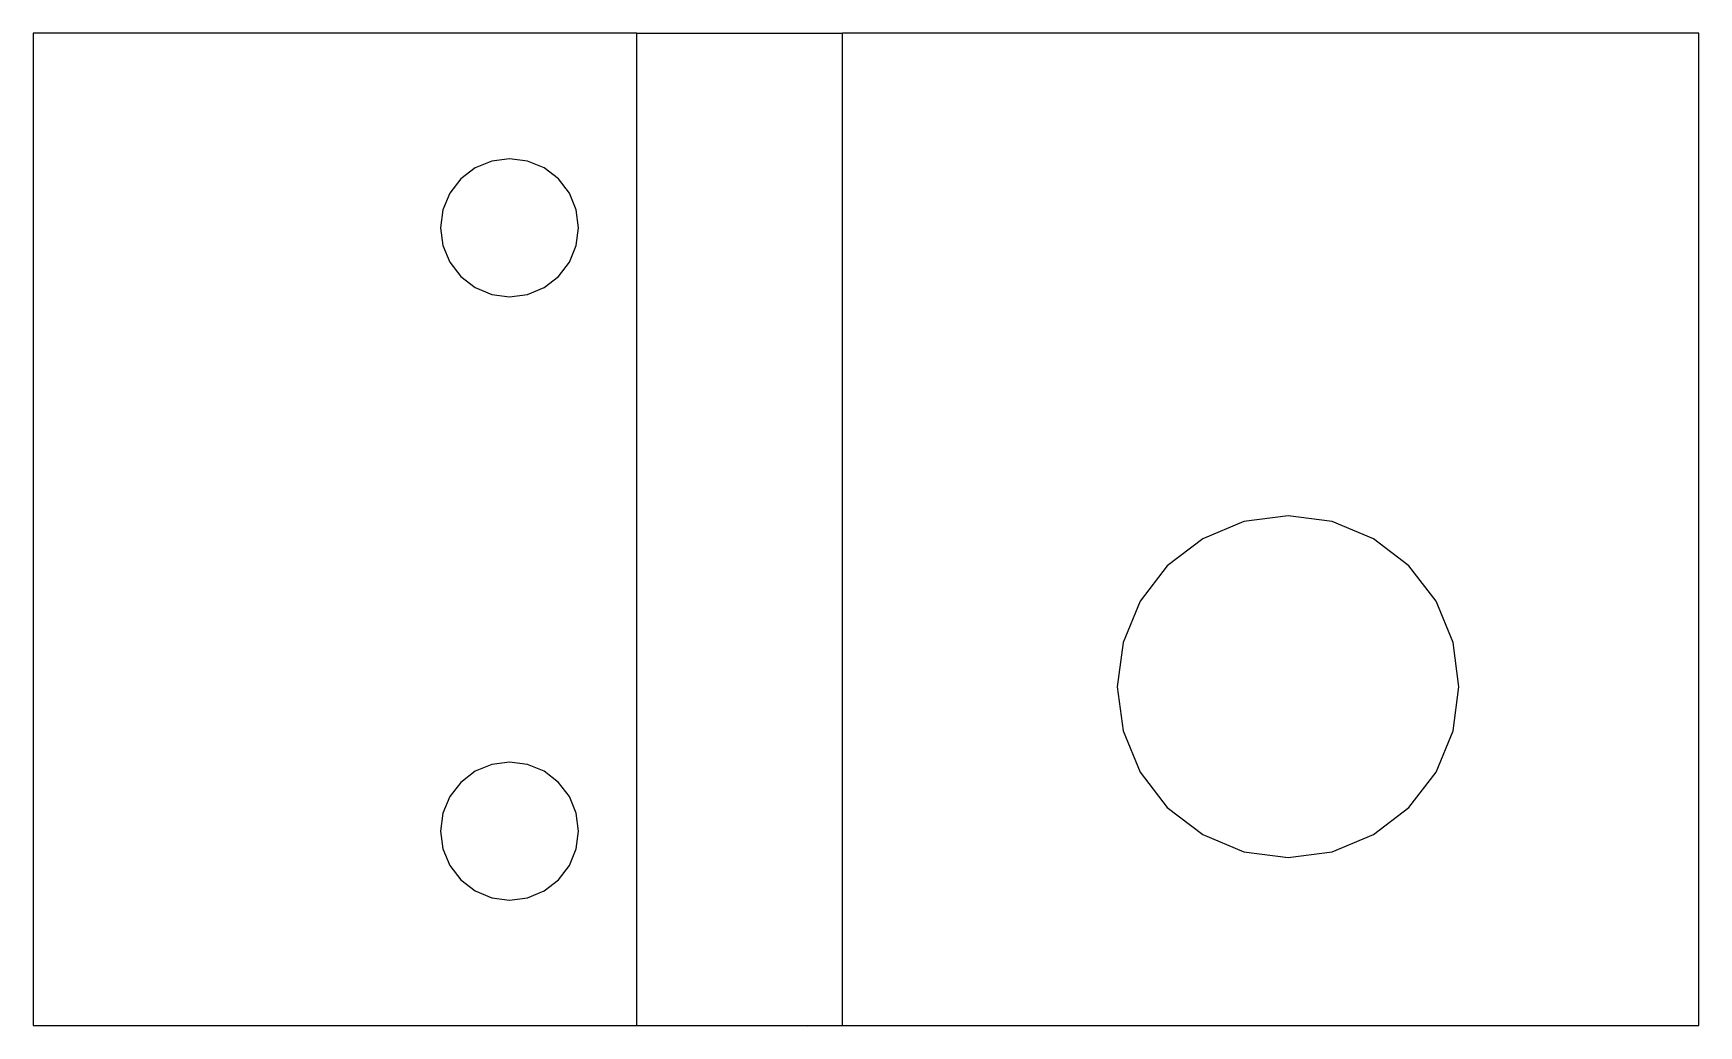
# Model space of a CAD drawing. Header units: metres. Extents: x 0 to 1.52, y 0 to 0.91.
import ezdxf

# ---------------------------------------------------------------- set-up
doc = ezdxf.new("R2010")
doc.units = ezdxf.units.M

msp = doc.modelspace()

# ---------------------------------------------------------------- linework, layer by layer
at = {"layer": 'Layer0'}
for p, q in [((0.551, 0.906, 0.032), (0, 0.906, 0.032)), ((0, 0.906, 0.032), (0, 0, 0.032)), ((0, 0.906), (0, 0.906, 0.032)), ((0, 0.906), (0, 0)), ((0.5512, 0.906, -0.0002), (0, 0.906)), ((0.551, 0.906, 0.032), (0.7389, 0.906, 0.032)), ((0.551, 0, 0.032), (0.551, 0.906, 0.032)), ((0.551, 0.906, 0.032), (0.5512, 0.906, -0.0002)), ((0.551, 0), (0.5512, 0.906, -0.0002)), ((0.5512, 0.906, -0.0002), (0.7389, 0.906, 0)), ((1.5209, 0.906, 0), (0.7389, 0.906, 0)), ((0.7389, 0), (0.7389, 0.906, 0)), ((1.5209, 0.906, 0.032), (0.7389, 0.906, 0.032)), ((0.7389, 0, 0.032), (0.7389, 0.906, 0.032)), ((0.7389, 0.906, 0), (0.7389, 0.906, 0.032)), ((1.5209, 0), (1.5209, 0.906, 0)), ((1.5209, 0, 0.032), (1.5209, 0.906, 0.032)), ((1.5209, 0.906, 0), (1.5209, 0.906, 0.032)), ((0.435, 0.7915, 0.032), (0.4187, 0.7894, 0.032)), ((0.435, 0.7915), (0.4187, 0.7894)), ((0.4513, 0.7894, 0.032), (0.435, 0.7915, 0.032)), ((0.4513, 0.7894), (0.435, 0.7915)), ((0.435, 0.7915), (0.435, 0.7915, 0.032)), ((0.4035, 0.7831, 0.032), (0.3905, 0.773, 0.032)), ((0.4035, 0.7831), (0.3905, 0.773)), ((0.4187, 0.7894, 0.032), (0.4035, 0.7831, 0.032)), ((0.4187, 0.7894), (0.4035, 0.7831)), ((0.4035, 0.7831), (0.4035, 0.7831, 0.032)), ((0.4187, 0.7894), (0.4187, 0.7894, 0.032)), ((0.4665, 0.7831, 0.032), (0.4513, 0.7894, 0.032)), ((0.4513, 0.7894), (0.4513, 0.7894, 0.032)), ((0.4665, 0.7831), (0.4513, 0.7894)), ((0.4795, 0.773, 0.032), (0.4665, 0.7831, 0.032)), ((0.4795, 0.773), (0.4665, 0.7831)), ((0.4665, 0.7831), (0.4665, 0.7831, 0.032)), ((0.3905, 0.773, 0.032), (0.3804, 0.76, 0.032)), ((0.3905, 0.773), (0.3804, 0.76)), ((0.3905, 0.773), (0.3905, 0.773, 0.032)), ((0.4896, 0.76, 0.032), (0.4795, 0.773, 0.032)), ((0.4896, 0.76), (0.4795, 0.773)), ((0.4795, 0.773), (0.4795, 0.773, 0.032)), ((0.3804, 0.76, 0.032), (0.3741, 0.7448, 0.032)), ((0.3804, 0.76), (0.3741, 0.7448)), ((0.3804, 0.76), (0.3804, 0.76, 0.032)), ((0.4959, 0.7448), (0.4896, 0.76)), ((0.4959, 0.7448, 0.032), (0.4896, 0.76, 0.032)), ((0.4896, 0.76), (0.4896, 0.76, 0.032)), ((0.3741, 0.7448, 0.032), (0.372, 0.7285, 0.032)), ((0.3741, 0.7448), (0.372, 0.7285)), ((0.3741, 0.7448), (0.3741, 0.7448, 0.032)), ((0.4959, 0.7448), (0.4959, 0.7448, 0.032)), ((0.498, 0.7285, 0.032), (0.4959, 0.7448, 0.032)), ((0.498, 0.7285), (0.4959, 0.7448)), ((0.372, 0.7285), (0.3741, 0.7122)), ((0.372, 0.7285), (0.372, 0.7285, 0.032)), ((0.372, 0.7285, 0.032), (0.3741, 0.7122, 0.032)), ((0.4959, 0.7122, 0.032), (0.498, 0.7285, 0.032)), ((0.4959, 0.7122), (0.498, 0.7285)), ((0.498, 0.7285), (0.498, 0.7285, 0.032)), ((0.3741, 0.7122), (0.3741, 0.7122, 0.032)), ((0.3741, 0.7122, 0.032), (0.3804, 0.697, 0.032)), ((0.3741, 0.7122), (0.3804, 0.697)), ((0.4896, 0.697, 0.032), (0.4959, 0.7122, 0.032)), ((0.4896, 0.697), (0.4959, 0.7122)), ((0.4959, 0.7122), (0.4959, 0.7122, 0.032)), ((0.3804, 0.697, 0.032), (0.3905, 0.684, 0.032)), ((0.3804, 0.697), (0.3804, 0.697, 0.032)), ((0.3804, 0.697), (0.3905, 0.684)), ((0.4795, 0.684, 0.032), (0.4896, 0.697, 0.032)), ((0.4795, 0.684), (0.4896, 0.697)), ((0.4896, 0.697), (0.4896, 0.697, 0.032)), ((0.3905, 0.684), (0.3905, 0.684, 0.032)), ((0.3905, 0.684, 0.032), (0.4035, 0.6739, 0.032)), ((0.3905, 0.684), (0.4035, 0.6739)), ((0.4035, 0.6739, 0.032), (0.4187, 0.6676, 0.032)), ((0.4035, 0.6739), (0.4187, 0.6676)), ((0.4035, 0.6739), (0.4035, 0.6739, 0.032)), ((0.4513, 0.6676, 0.032), (0.4665, 0.6739, 0.032)), ((0.4513, 0.6676), (0.4665, 0.6739)), ((0.4665, 0.6739, 0.032), (0.4795, 0.684, 0.032)), ((0.4665, 0.6739), (0.4795, 0.684)), ((0.4665, 0.6739), (0.4665, 0.6739, 0.032)), ((0.4795, 0.684), (0.4795, 0.684, 0.032)), ((0.4187, 0.6676, 0.032), (0.435, 0.6655, 0.032)), ((0.4187, 0.6676), (0.435, 0.6655)), ((0.4187, 0.6676), (0.4187, 0.6676, 0.032)), ((0.435, 0.6655, 0.032), (0.4513, 0.6676, 0.032)), ((0.435, 0.6655), (0.4513, 0.6676)), ((0.435, 0.6655), (0.435, 0.6655, 0.032)), ((0.4513, 0.6676), (0.4513, 0.6676, 0.032)), ((1.1055, 0.4601, 0.0003), (1.0679, 0.4445, 0.0003)), ((1.1055, 0.4601, 0.0323), (1.0679, 0.4445, 0.0323)), ((1.1459, 0.4654, 0.0003), (1.1055, 0.4601, 0.0003)), ((1.1459, 0.4654, 0.0323), (1.1055, 0.4601, 0.0323)), ((1.1055, 0.4601, 0.0003), (1.1055, 0.4601, 0.0323)), ((1.1862, 0.4601, 0.0003), (1.1459, 0.4654, 0.0003)), ((1.1862, 0.4601, 0.0323), (1.1459, 0.4654, 0.0323)), ((1.1459, 0.4654, 0.0003), (1.1459, 0.4654, 0.0323)), ((1.2239, 0.4445, 0.0003), (1.1862, 0.4601, 0.0003)), ((1.2239, 0.4445, 0.0323), (1.1862, 0.4601, 0.0323)), ((1.1862, 0.4601, 0.0003), (1.1862, 0.4601, 0.0323)), ((1.0679, 0.4445, 0.0003), (1.0355, 0.4197, 0.0003)), ((1.0679, 0.4445, 0.0323), (1.0355, 0.4197, 0.0323)), ((1.0679, 0.4445, 0.0003), (1.0679, 0.4445, 0.0323)), ((1.2562, 0.4197, 0.0003), (1.2239, 0.4445, 0.0003)), ((1.2562, 0.4197, 0.0323), (1.2239, 0.4445, 0.0323)), ((1.2239, 0.4445, 0.0003), (1.2239, 0.4445, 0.0323)), ((1.0355, 0.4197, 0.0003), (1.0108, 0.3874, 0.0003)), ((1.0355, 0.4197, 0.0323), (1.0108, 0.3874, 0.0323)), ((1.0355, 0.4197, 0.0003), (1.0355, 0.4197, 0.0323)), ((1.281, 0.3874, 0.0003), (1.2562, 0.4197, 0.0003)), ((1.281, 0.3874, 0.0323), (1.2562, 0.4197, 0.0323)), ((1.2562, 0.4197, 0.0003), (1.2562, 0.4197, 0.0323)), ((1.0108, 0.3874, 0.0003), (0.9952, 0.3498, 0.0003)), ((1.0108, 0.3874, 0.0323), (0.9952, 0.3498, 0.0323)), ((1.0108, 0.3874, 0.0003), (1.0108, 0.3874, 0.0323)), ((1.2965, 0.3498, 0.0003), (1.281, 0.3874, 0.0003)), ((1.2965, 0.3498, 0.0323), (1.281, 0.3874, 0.0323)), ((1.281, 0.3874, 0.0003), (1.281, 0.3874, 0.0323)), ((0.9952, 0.3498, 0.0003), (0.9899, 0.3094, 0.0003)), ((0.9952, 0.3498, 0.0323), (0.9899, 0.3094, 0.0323)), ((0.9952, 0.3498, 0.0003), (0.9952, 0.3498, 0.0323)), ((1.3019, 0.3094, 0.0003), (1.2965, 0.3498, 0.0003)), ((1.3019, 0.3094, 0.0323), (1.2965, 0.3498, 0.0323)), ((1.2965, 0.3498, 0.0003), (1.2965, 0.3498, 0.0323)), ((0.9899, 0.3094, 0.0003), (0.9952, 0.2691, 0.0003)), ((0.9899, 0.3094, 0.0323), (0.9952, 0.2691, 0.0323)), ((0.9899, 0.3094, 0.0003), (0.9899, 0.3094, 0.0323)), ((1.2965, 0.2691, 0.0003), (1.3019, 0.3094, 0.0003)), ((1.2965, 0.2691, 0.0323), (1.3019, 0.3094, 0.0323)), ((1.3019, 0.3094, 0.0003), (1.3019, 0.3094, 0.0323)), ((0.9952, 0.2691, 0.0003), (1.0108, 0.2314, 0.0003)), ((0.9952, 0.2691, 0.0323), (1.0108, 0.2314, 0.0323)), ((0.9952, 0.2691, 0.0003), (0.9952, 0.2691, 0.0323)), ((1.281, 0.2314, 0.0003), (1.2965, 0.2691, 0.0003)), ((1.281, 0.2314, 0.0323), (1.2965, 0.2691, 0.0323)), ((1.2965, 0.2691, 0.0003), (1.2965, 0.2691, 0.0323)), ((0.4035, 0.2321), (0.3905, 0.222)), ((0.4035, 0.2321, 0.032), (0.3905, 0.222, 0.032)), ((0.4187, 0.2384, 0.032), (0.4035, 0.2321, 0.032)), ((0.4187, 0.2384), (0.4035, 0.2321)), ((0.4035, 0.2321), (0.4035, 0.2321, 0.032)), ((0.435, 0.2405, 0.032), (0.4187, 0.2384, 0.032)), ((0.435, 0.2405), (0.4187, 0.2384)), ((0.4187, 0.2384), (0.4187, 0.2384, 0.032)), ((0.4513, 0.2384), (0.435, 0.2405)), ((0.4513, 0.2384, 0.032), (0.435, 0.2405, 0.032)), ((0.435, 0.2405), (0.435, 0.2405, 0.032)), ((0.4665, 0.2321, 0.032), (0.4513, 0.2384, 0.032)), ((0.4665, 0.2321), (0.4513, 0.2384)), ((0.4513, 0.2384), (0.4513, 0.2384, 0.032)), ((0.4795, 0.222), (0.4665, 0.2321)), ((0.4795, 0.222, 0.032), (0.4665, 0.2321, 0.032)), ((0.4665, 0.2321), (0.4665, 0.2321, 0.032)), ((1.0108, 0.2314, 0.0003), (1.0355, 0.1991, 0.0003)), ((1.0108, 0.2314, 0.0323), (1.0355, 0.1991, 0.0323)), ((1.0108, 0.2314, 0.0003), (1.0108, 0.2314, 0.0323)), ((1.2562, 0.1991, 0.0003), (1.281, 0.2314, 0.0003)), ((1.2562, 0.1991, 0.0323), (1.281, 0.2314, 0.0323)), ((1.281, 0.2314, 0.0003), (1.281, 0.2314, 0.0323)), ((0.3905, 0.222, 0.032), (0.3804, 0.209, 0.032)), ((0.3905, 0.222), (0.3804, 0.209)), ((0.3905, 0.222), (0.3905, 0.222, 0.032)), ((0.4896, 0.209, 0.032), (0.4795, 0.222, 0.032)), ((0.4896, 0.209), (0.4795, 0.222)), ((0.4795, 0.222), (0.4795, 0.222, 0.032)), ((0.3804, 0.209), (0.3741, 0.1938)), ((0.3804, 0.209, 0.032), (0.3741, 0.1938, 0.032)), ((0.3804, 0.209), (0.3804, 0.209, 0.032)), ((0.4896, 0.209), (0.4896, 0.209, 0.032)), ((0.4959, 0.1938, 0.032), (0.4896, 0.209, 0.032)), ((0.4959, 0.1938), (0.4896, 0.209)), ((1.0355, 0.1991, 0.0003), (1.0679, 0.1743, 0.0003)), ((1.0355, 0.1991, 0.0323), (1.0679, 0.1743, 0.0323)), ((1.0355, 0.1991, 0.0003), (1.0355, 0.1991, 0.0323)), ((1.2239, 0.1743, 0.0003), (1.2562, 0.1991, 0.0003)), ((1.2239, 0.1743, 0.0323), (1.2562, 0.1991, 0.0323)), ((1.2562, 0.1991, 0.0003), (1.2562, 0.1991, 0.0323)), ((0.3741, 0.1938, 0.032), (0.372, 0.1775, 0.032)), ((0.3741, 0.1938), (0.372, 0.1775)), ((0.3741, 0.1938), (0.3741, 0.1938, 0.032)), ((0.498, 0.1775), (0.4959, 0.1938)), ((0.498, 0.1775, 0.032), (0.4959, 0.1938, 0.032)), ((0.4959, 0.1938), (0.4959, 0.1938, 0.032)), ((0.372, 0.1775, 0.032), (0.3741, 0.1612, 0.032)), ((0.372, 0.1775), (0.372, 0.1775, 0.032)), ((0.372, 0.1775), (0.3741, 0.1612)), ((0.4959, 0.1612), (0.498, 0.1775)), ((0.4959, 0.1612, 0.032), (0.498, 0.1775, 0.032)), ((0.498, 0.1775), (0.498, 0.1775, 0.032)), ((1.0679, 0.1743, 0.0003), (1.1055, 0.1587, 0.0003)), ((1.0679, 0.1743, 0.0323), (1.1055, 0.1587, 0.0323)), ((1.0679, 0.1743, 0.0003), (1.0679, 0.1743, 0.0323)), ((1.1862, 0.1587, 0.0003), (1.2239, 0.1743, 0.0003)), ((1.1862, 0.1587, 0.0323), (1.2239, 0.1743, 0.0323)), ((1.2239, 0.1743, 0.0003), (1.2239, 0.1743, 0.0323)), ((0.3741, 0.1612), (0.3804, 0.146)), ((0.3741, 0.1612), (0.3741, 0.1612, 0.032)), ((0.3741, 0.1612, 0.032), (0.3804, 0.146, 0.032)), ((0.4896, 0.146), (0.4959, 0.1612)), ((0.4896, 0.146, 0.032), (0.4959, 0.1612, 0.032)), ((0.4959, 0.1612), (0.4959, 0.1612, 0.032)), ((1.1055, 0.1587, 0.0003), (1.1459, 0.1534, 0.0003)), ((1.1055, 0.1587, 0.0323), (1.1459, 0.1534, 0.0323)), ((1.1055, 0.1587, 0.0003), (1.1055, 0.1587, 0.0323)), ((1.1459, 0.1534, 0.0003), (1.1862, 0.1587, 0.0003)), ((1.1459, 0.1534, 0.0323), (1.1862, 0.1587, 0.0323)), ((1.1459, 0.1534, 0.0003), (1.1459, 0.1534, 0.0323)), ((1.1862, 0.1587, 0.0003), (1.1862, 0.1587, 0.0323)), ((0.3804, 0.146), (0.3905, 0.133)), ((0.3804, 0.146), (0.3804, 0.146, 0.032)), ((0.3804, 0.146, 0.032), (0.3905, 0.133, 0.032)), ((0.4795, 0.133, 0.032), (0.4896, 0.146, 0.032)), ((0.4795, 0.133), (0.4896, 0.146)), ((0.4896, 0.146), (0.4896, 0.146, 0.032)), ((0.3905, 0.133), (0.4035, 0.1229)), ((0.3905, 0.133, 0.032), (0.4035, 0.1229, 0.032)), ((0.3905, 0.133), (0.3905, 0.133, 0.032)), ((0.4035, 0.1229, 0.032), (0.4187, 0.1166, 0.032)), ((0.4035, 0.1229), (0.4187, 0.1166)), ((0.4035, 0.1229), (0.4035, 0.1229, 0.032)), ((0.4513, 0.1166, 0.032), (0.4665, 0.1229, 0.032)), ((0.4513, 0.1166), (0.4665, 0.1229)), ((0.4665, 0.1229), (0.4795, 0.133)), ((0.4665, 0.1229, 0.032), (0.4795, 0.133, 0.032)), ((0.4665, 0.1229), (0.4665, 0.1229, 0.032)), ((0.4795, 0.133), (0.4795, 0.133, 0.032)), ((0.4187, 0.1166, 0.032), (0.435, 0.1145, 0.032)), ((0.4187, 0.1166), (0.435, 0.1145)), ((0.4187, 0.1166), (0.4187, 0.1166, 0.032)), ((0.435, 0.1145, 0.032), (0.4513, 0.1166, 0.032)), ((0.435, 0.1145), (0.4513, 0.1166)), ((0.435, 0.1145), (0.435, 0.1145, 0.032)), ((0.4513, 0.1166), (0.4513, 0.1166, 0.032)), ((0, 0), (0.551, 0)), ((0, 0, 0.032), (0.551, 0, 0.032)), ((0, 0), (0, 0, 0.032)), ((0.551, 0, 0.032), (0.7389, 0, 0.032)), ((0.551, 0, 0.032), (0.551, 0)), ((0.551, 0), (0.7072, -0.0002)), ((0.7389, 0), (1.5209, 0)), ((0.7389, 0, 0.032), (1.5209, 0, 0.032)), ((1.5209, 0), (1.5209, 0, 0.032)), ((0.7072, -0.0002), (0.7389, 0)), ((0.7389, 0), (0.7389, 0, 0.032))]:
    msp.add_line(p, q, dxfattribs=at)

doc.saveas('drawing.dxf')
